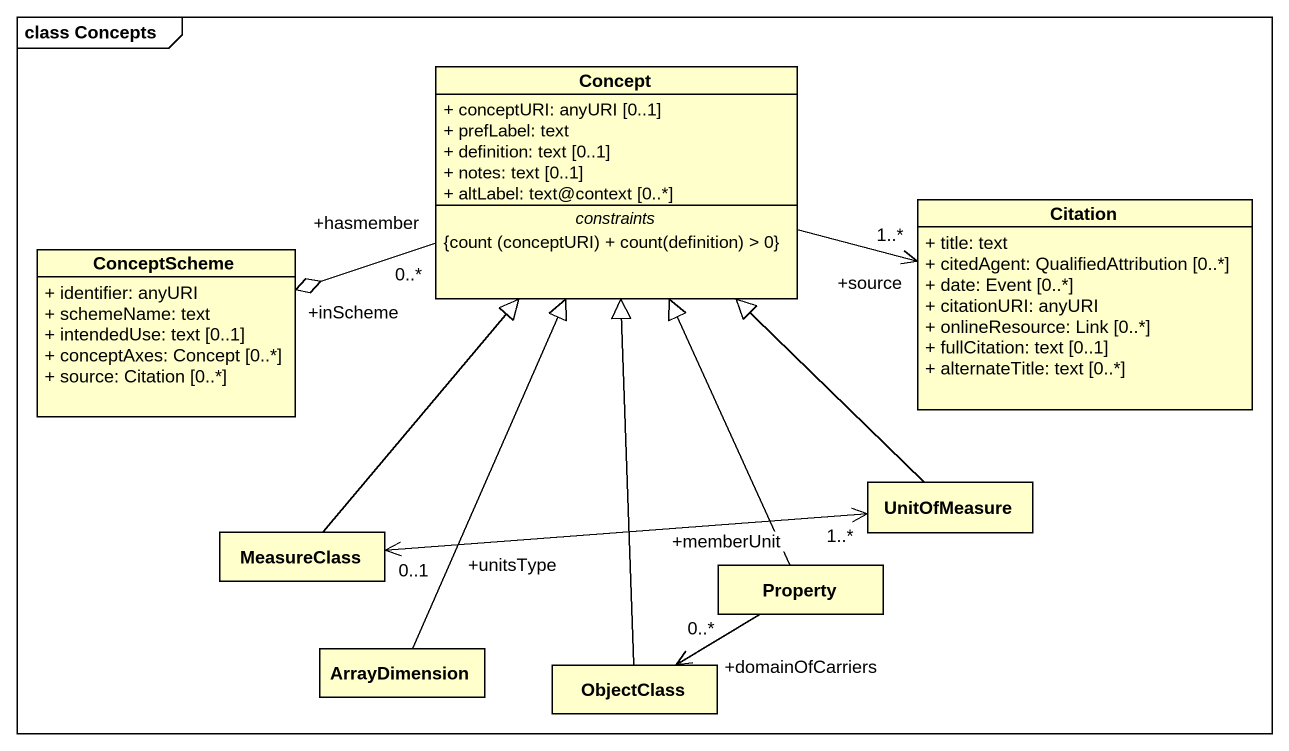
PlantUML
@startuml
mainframe class Concepts
hide circle
hide empty members
skinparam classAttributeIconSize 0
class Concept {
  + conceptURI: anyURI [0..1]
  + prefLabel: text
  + definition: text [0..1]
  + notes: text [0..1]
  + altLabel: text@context [0..*]
  -- constraints --
  {field} {count (conceptURI) + count(definition) > 0}
}
class Citation {
  + title: text
  + citedAgent: QualifiedAttribution [0..*]
  + date: Event [0..*]
  + citationURI: anyURI
  + onlineResource: Link [0..*]
  + fullCitation: text [0..1]
  + alternateTitle: text [0..*]
}
class ConceptScheme {
  + identifier: anyURI
  + schemeName: text
  + intendedUse: text [0..1]
  + conceptAxes: Concept [0..*]
  + source: Citation [0..*]
}
class UnitOfMeasure
class MeasureClass
class Property
class ArrayDimension
class ObjectClass
Concept -right-> "+source\n1..*" Citation
Concept "+hasmember\n0..*" -left-o "+inScheme" ConceptScheme
UnitOfMeasure -up-|> Concept
UnitOfMeasure "+memberUnit\n1..*" <-left-> "+unitsType\n0..1" MeasureClass
MeasureClass -up-|> Concept
Property -up-|> Concept
Property --> "+domainOfCarriers\n0..*" ObjectClass
ArrayDimension -up-|> Concept
ObjectClass -up-|> Concept
@enduml
